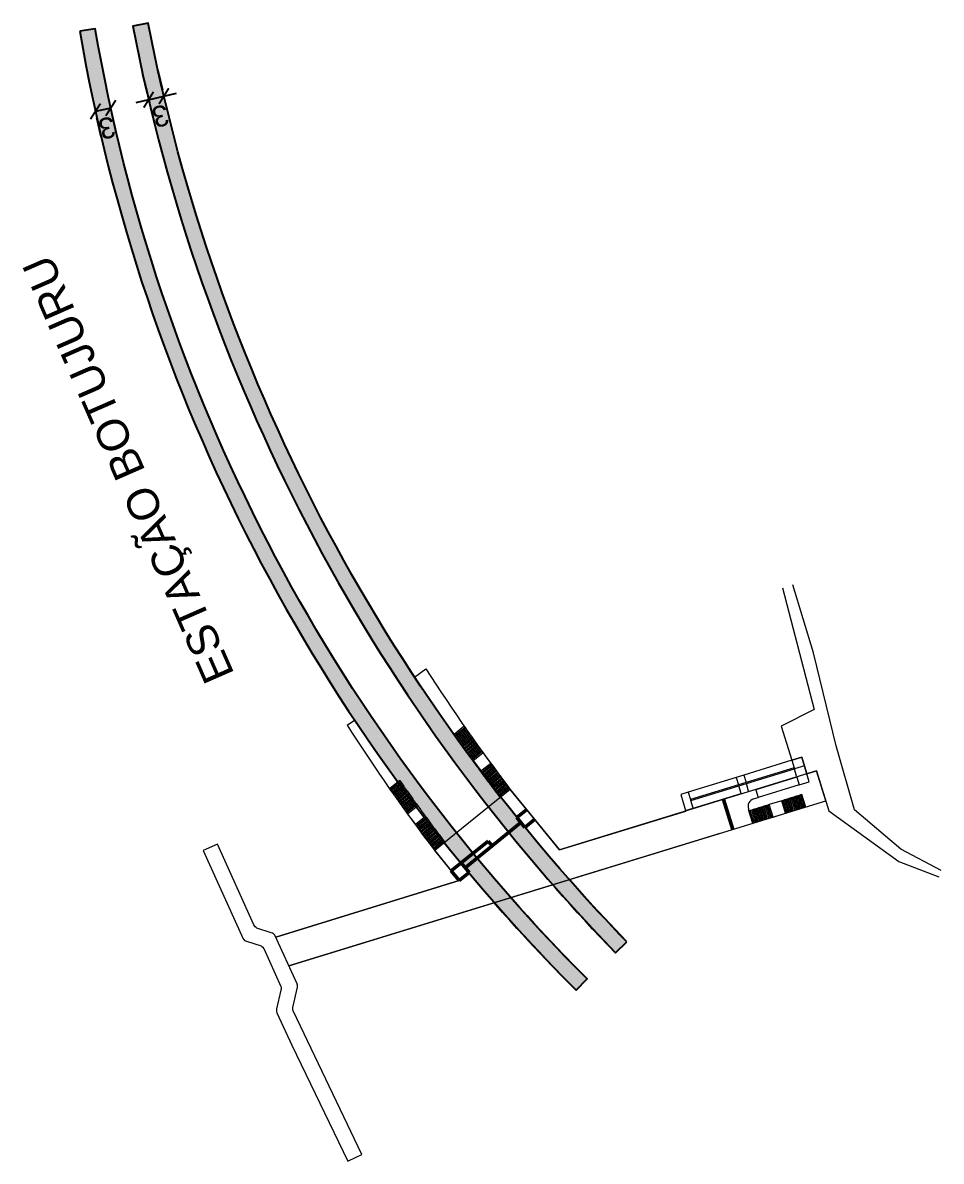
# Model space of a CAD drawing. Header units: metres. Extents: x 286532 to 329498, y 7396783 to 7466136.
# Drawn here: x 318922 to 319097.6, y 7428962.7 to 7429180.3 of the extents above; entities that cross this region are included whole.
import ezdxf

# ---------------------------------------------------------------- set-up
doc = ezdxf.new("R2010")
doc.units = ezdxf.units.M
doc.header["$LTSCALE"] = 10
doc.layers.get('0').update_dxf_attribs({"color": 255})
for name, color, linetype, lineweight in [('_  ARQ-AUX-001', 1, 'Continuous', 5), ('_AUX-PLATAFORMA COTAS', 1, 'Continuous', 25), ('_AUX-PLATAFORMA EXISTENTE', 252, 'Continuous', 25), ('ARQ-ESC-VIS', 1, 'Continuous', 13), ('ARQ-GEN', 1, 'Continuous', 5), ('ARQ-PIS-VIS', 1, 'Continuous', 5)]:
    doc.layers.add(name, color=color, linetype=linetype, lineweight=lineweight)
doc.layers.add('TEXTO', color=3, linetype='Continuous')
doc.styles.add('ARIAL', font='arial.ttf')
doc.styles.get("Standard").update_dxf_attribs({"font": 'arial.ttf'})
doc.dimstyles.new('ISO-25', dxfattribs={"dimtxt": 2.5, "dimasz": 2.5, "dimexe": 1.25, "dimexo": 0.625, "dimtad": 1, "dimtxsty": 'Standard', "dimcen": 2.5, "dimadec": 0, "dimazin": 0, "dimtfac": 1, "dimtmove": 0, "dimatfit": 3, "dimfxl": 1, "dimarcsym": 0})

# ---------------------------------------------------------------- blocks, each defined once
blk = doc.blocks.new('estação_botujuru')
at = {"layer": '_AUX-PLATAFORMA EXISTENTE', "true_color": 0xa1a1a1}
h = blk.add_hatch(color=253, dxfattribs=at)
h.dxf.hatch_style = 1
edge = h.paths.add_edge_path()
edge.add_arc((241.5022150942241, 241.2544658361003), 341.360567701016, 189.7796650180118, 224.9705959830645)
edge.add_line((0, 0), (2.12240871891845, 2.120231407694519))
edge.add_arc((241.5022150977165, 241.2544658342376), 338.3605677036255, 189.7887253693795, 224.9705959825712, ccw=False)
edge.add_line((-91.93228735408047, 183.7278950037435), (-94.8977847705246, 183.2710434449837))
h = blk.add_hatch(color=253, dxfattribs=at)
h.dxf.hatch_style = 1
edge = h.paths.add_edge_path()
edge.add_arc((259.0212029523682, 250.7920058844611), 347.147966073927, 190.9588194641455, 224.097101089422, ccw=False)
edge.add_line((-81.79619751957944, 184.7979918783531), (-84.74148973316187, 184.2276816321537))
edge.add_arc((259.0212029522518, 250.7920058825985), 350.1479660732653, 190.9588194638391, 224.0929533826317)
edge.add_line((7.540773844579235, 7.15048249065876), (9.712896511191502, 9.219907560385764))
at = {"layer": '_  ARQ-AUX-001'}
for p, q in [((39.51284413808025, 76.86101340036839), (45.54084785759915, 53.63036185596138)), ((45.40093678241828, 64.4435656471178), (41.46293658652576, 77.45981726050377)), ((49.77406452607829, 46.67135290335864), (45.40093678241828, 64.4435656471178)), ((-30.89180253387551, 59.8413326750091), (-28.70903845084831, 61.39895886741579)), ((45.54084785759915, 53.63036185596138), (39.25673418695806, 50.41878930386156)), ((-43.76210638112389, 50.65704998839647), (-42.33337048732852, 51.61165015668038)), ((39.25673418695806, 50.41878930386156), (41.24522435182007, 43.94297992903739)), ((53.25580138072837, 34.45389677584171), (49.77406452607829, 46.67135290335864)), ((46.00611512275646, 41.89498879760504), (-3.178284185414668, 26.7922134315595)), ((44.16107424959773, 41.3284425297752), (46.00611512275646, 41.89498879760504)), ((47.76733963645529, 36.1593032926321), (46.00611512275646, 41.89498879760504)), ((46.00611512275646, 41.89498879760504), (48.3544144743355, 34.24740812368691)), ((-12.57172014785465, 38.36326695140451), (-16.22470446384978, 35.39775701053441)), ((-9.420360231015366, 34.48134830035269), (-12.57172014785465, 38.36326695140451)), ((-12.57172014785465, 38.36326695140451), (-3.178284185414668, 26.7922134315595)), ((-54.91458407259779, 4.629345627501607), (47.76733963645529, 36.1593032926321)), ((-16.22470446384978, 35.39775701053441), (-23.22155538166407, 29.71768034994602)), ((-3.178284185414668, 26.7922134315595), (-9.420360231015366, 34.48134830035269)), ((-3.178284185414668, 26.7922134315595), (20.98801089747576, 34.21282100584358)), ((48.3544144743355, 34.24740812368691), (61.71500936703524, 24.56523356866091)), ((62.10941563517554, 26.9480847120285), (53.25580138072837, 34.45389677584171)), ((27.51755326421699, 29.94131590053439), (-54.91458407259779, 4.629345627501607)), ((-23.22155538166407, 29.71768034994602), (-26.99114894925151, 26.65750646684319)), ((-26.99114894925151, 26.65750646684319), (-23.83978903241223, 22.77558781579137)), ((-22.32940449519901, 20.91699423745246), (-26.99114894925151, 26.65750646684319)), ((69.8384861300583, 22.85054464545101), (62.10941563517554, 26.9480847120285)), ((61.71500936703524, 24.56523356866091), (69.37394595134538, 21.63595201913267)), ((-23.83978903241223, 22.77558781579137), (-22.32940449519901, 20.91699423745246)), ((-22.32940449519901, 20.91699423745246), (-57.42585575929843, 10.13471838831902)), ((-57.42585575929843, 10.13471838831902), (-22.32940449519901, 20.91699423745246))]:
    blk.add_line(p, q, dxfattribs=at)
blk.add_lwpolyline([(-40.94787841755897, -31.42687430791557), (-54.11332399921957, -3.978463223204017), (-54.15485485433601, -3.807579430751503), (-54.16285534616327, -3.760110942646861), (-54.1686220241827, -3.641652305610478), (-54.16256347805029, -3.536211440339684), (-54.12508620112203, -3.34487889893353), (-53.2288915233803, 0.585165779106319), (-53.22491360921413, 0.7537357425317168), (-53.24024390580598, 0.8857764014974236), (-53.2675830659573, 0.9969656337052584), (-53.29010360245593, 1.060084581375122), (-53.34702081704745, 1.192831731401384), (-57.58605635521235, 10.47296688798815), (-57.70897714787861, 10.63964683469385), (-57.86359616817208, 10.77743175532669), (-58.04328153951792, 10.88041181769222), (-58.30127083539264, 10.9695403482765), (-61.00340237433556, 11.84957517217845), (-61.18377762538148, 11.95316840615124), (-61.33881951641524, 12.0918363602832), (-61.46181988267926, 12.25957931671292), (-61.574778309674, 12.49644416105002), (-68.54126824432751, 27.91699224244803), (-71.27522211405449, 26.68188222963363), (-63.64899046660867, 9.81414723303169), (-63.52599010040285, 9.64640427660197), (-63.37094820931088, 9.50773632247001), (-63.19057295832317, 9.404143088497221), (-63.00016204931308, 9.336831509135664), (-60.22425487468718, 8.432974476367235), (-60.04456950334134, 8.329994414001703), (-59.88995048304787, 8.192209493368864), (-59.76702969038161, 8.025529546663165), (-59.71916504361434, 7.933552894741297), (-56.42401911003981, 0.695434751920402), (-56.3905374747701, 0.5583948604762554), (-56.3786734988098, 0.4827696355059743), (-56.37359497102443, 0.3739800686016679), (-56.39694567362312, 0.1694540614262223), (-56.43789381248644, -0.01172242965549231), (-57.25414383894531, -3.56706050503999), (-57.25415152555797, -3.567093985155225), (-57.2917973898584, -3.75778348557651), (-57.29851675522514, -3.867116251029074), (-57.28188065055292, -4.048167855478823), (-57.27617124514654, -4.084158346056938), (-57.23121625126805, -4.230530748143792), (-57.17496475036023, -4.361511211842299), (-54.3388240627246, -10.51839638501406), (-43.63143538223812, -32.71470602415502), (-42.05843138380442, -31.95982566755265)], close=True, dxfattribs=at)
for centre, radius, start, end in [((258.7053847234347, 245.5727173583582), 341.3605483432885, 212.651550312379, 217.3736579256816), ((246.2277458583121, 235.4433111259714), 343.8605483432889, 212.5059514752334, 217.3859935344036)]:
    blk.add_arc(centre, radius, start, end, dxfattribs=at)
at = {"layer": '_AUX-PLATAFORMA EXISTENTE'}
blk.add_line((-4.797650035470724e-06, 1.268461346626282e-06), (2.122403800545726, 2.120232556015253), dxfattribs=at)
at = {"layer": '_AUX-PLATAFORMA EXISTENTE', "color": 1}
for points in [[(-94.89778477064101, 183.271043445915, 0.1547676598910317), (0, 0), (2.12240871891845, 2.120231407694519, -0.1547271799549506), (-91.93228735408047, 183.7278950037435)], [(9.712896511191502, 9.219907560385764, -0.1456092054723866), (-81.79619751957944, 184.7979918783531), (-84.74148973316187, 184.2276816321537, 0.145590724027504), (7.540773844579235, 7.15048249065876)]]:
    blk.add_lwpolyline(points, format="xyb", close=True, dxfattribs=at)
at = {"layer": '_AUX-PLATAFORMA EXISTENTE', "flags": 128}
for points in [[(-4.418690492107999, 20.13420085608959), (-3.90420518029714, 19.54791355226189), (-2.506439043208957, 17.96826796513051), (-1.09918260993436, 16.39707106910646), (0.3175130531890318, 14.83437987975776), (1.743596537096892, 13.28025110345334), (3.179016092210077, 11.73474113736302), (4.623719630180858, 10.1979060638696), (6.07765472563915, 8.669801652431488), (7.540768618287984, 7.150483353063464)], [(9.712891161616426, 9.219908306375146), (8.337796909327153, 10.6471691550687), (6.970873430313077, 12.0822572838515), (5.612165277998429, 13.52512591611594), (4.261716738168616, 14.97572802379727), (2.919571827282198, 16.43401632551104), (1.585774291306734, 17.89994329120964), (0.2603676039725542, 19.37346113845706), (-1.056605034449603, 20.85452184081078), (-1.273633383738343, 21.10023208148777)], [(2.122403800545726, 2.120232556015253), (0.658547330647707, 3.594617949798703), (-0.7962282908847556, 5.07796414848417), (-2.241868212644476, 6.570215223357081), (-3.678317927871831, 8.071314910426736), (-5.105523276142776, 9.581206610426307), (-6.523430445638951, 11.09983339626342), (-7.931985975068528, 12.6271380065009), (-9.331136755878106, 14.16306285746396), (-10.72083003394073, 15.70755003672093), (-12.10101341182599, 17.26054131053388), (-12.45824478258146, 17.66564556304365)], [(-15.60195589298382, 16.70049835927784), (-15.38516295520822, 16.45252178795636), (-14.03176088724285, 14.91528196353465), (-12.6691599683254, 13.38619002047926), (-11.29740925016813, 11.86530100367963), (-9.91655811376404, 10.35266966279596), (-8.526656267698854, 8.848350450396538), (-7.127753746521194, 7.35239752009511), (-5.719900908647105, 5.864864722825587), (-4.303148434672039, 4.385805608704686), (-2.877547325682826, 2.915273422375321), (-1.443148901278619, 1.453321099281311), (-4.797650035470724e-06, 1.268461346626282e-06)]]:
    blk.add_lwpolyline(points, dxfattribs=at)
at = {"layer": 'ARQ-ESC-VIS'}
for p, q in [((-21.37743743390678, 50.43210860294266), (-23.32370166451489, 48.85236891087243)), ((-21.37743743390678, 50.43210860294266), (-23.32370166451489, 48.85236891087243)), ((-21.22260693596201, 50.21003398706659), (-23.1687591538855, 48.63038521321829)), ((-21.22260693596201, 50.21003398706659), (-23.1687591538855, 48.63038521321829)), ((-21.37743743390803, 50.43210860294437), (-21.22260693596331, 50.21003398706858)), ((-21.22260693596331, 50.21003398706858), (-21.06760931001151, 49.98809502530349)), ((-23.32370166451625, 48.85236891087442), (-23.27320116937943, 48.779976734402)), ((-23.1687591538867, 48.63038521321988), (-23.01365074939605, 48.40853616794979)), ((-21.06760931001025, 49.98809502530156), (-23.0136507493948, 48.40853616794791)), ((-21.06760931001025, 49.98809502530156), (-23.0136507493948, 48.40853616794791)), ((-23.01365074939605, 48.40853616794979), (-22.85837647916389, 48.1868217522381)), ((-20.91244458480088, 49.76629169431527), (-22.85837647916259, 48.18682175223631)), ((-20.91244458480088, 49.76629169431527), (-22.85837647916259, 48.18682175223631)), ((-22.85837647916389, 48.1868217522381), (-22.70293637099479, 47.96524194351733)), ((-20.75711278875764, 49.54462397103424), (-22.70293637099365, 47.96524194351557)), ((-20.75711278875764, 49.54462397103424), (-22.70293637099365, 47.96524194351557)), ((-22.70293637099479, 47.96524194351733), (-22.54733045237668, 47.74379671947582)), ((-20.60161394998232, 49.32309183264945), (-22.5473304523756, 47.74379671947429)), ((-20.60161394998232, 49.32309183264945), (-22.5473304523756, 47.74379671947429)), ((-20.44594809625397, 49.10169525661334), (-22.39155875048124, 47.52248605805707)), ((-20.44594809625397, 49.10169525661334), (-22.39155875048124, 47.52248605805707)), ((-20.29011525502887, 48.88043422064089), (-22.23562129216776, 47.30130993746457)), ((-20.29011525502887, 48.88043422064089), (-22.23562129216776, 47.30130993746457)), ((-20.13411545344059, 48.65930870270748), (-22.0795181039768, 47.08026833615318)), ((-20.13411545344059, 48.65930870270748), (-22.0795181039768, 47.08026833615318)), ((-19.97794871830138, 48.43831868105079), (-21.92324921213537, 46.85936123283548)), ((-19.97794871830138, 48.43831868105079), (-21.92324921213537, 46.85936123283548)), ((-19.82161507610095, 48.21746413416923), (-21.76681464255574, 46.63858860647861)), ((-19.82161507610095, 48.21746413416923), (-21.76681464255574, 46.63858860647861)), ((-19.66511455300787, 47.9967450408227), (-21.61021442083575, 46.41795043630577)), ((-19.66511455300787, 47.9967450408227), (-21.61021442083575, 46.41795043630577)), ((-21.06760931001151, 49.98809502530349), (-20.91244458480219, 49.76629169431715)), ((-20.91244458480219, 49.76629169431715), (-20.75711278875889, 49.54462397103603)), ((-20.75711278875889, 49.54462397103603), (-20.60161394998369, 49.3230918326513)), ((-20.60161394998369, 49.3230918326513), (-20.44594809625511, 49.10169525661507)), ((-20.44594809625511, 49.10169525661507), (-20.29011525502995, 48.88043422064257)), ((-20.29011525502995, 48.88043422064257), (-20.13411545344212, 48.6593087027095)), ((-20.13411545344212, 48.6593087027095), (-19.97794871830286, 48.43831868105281)), ((-19.97794871830286, 48.43831868105281), (-19.82161507610226, 48.21746413417119)), ((-19.82161507610226, 48.21746413417119), (-19.665114553009, 47.99674504082429)), ((-19.665114553009, 47.99674504082429), (-19.50844717487092, 47.77616138003356)), ((-22.54733045237668, 47.74379671947582), (-22.39155875048249, 47.52248605805869)), ((-22.39155875048249, 47.52248605805869), (-22.23562129216913, 47.3013099374665)), ((-22.23562129216913, 47.3013099374665), (-22.07951810397816, 47.08026833615523)), ((-22.07951810397816, 47.08026833615523), (-21.9232492121368, 46.8593612328375)), ((-21.9232492121368, 46.8593612328375), (-21.76681464255716, 46.63858860648071)), ((-21.76681464255716, 46.63858860648071), (-21.610214420837, 46.41795043630748)), ((-21.610214420837, 46.41795043630748), (-21.45344857226036, 46.19744670179634)), ((-19.50844717486945, 47.7761613800316), (-21.45344857225905, 46.19744670179455)), ((-19.50844717486945, 47.7761613800316), (-21.45344857225905, 46.19744670179455)), ((-21.45344857226036, 46.19744670179634), (-21.29651712179651, 45.97707738267934)), ((-19.35161296721168, 47.55571313107689), (-21.29651712179538, 45.97707738267761)), ((-19.35161296721168, 47.55571313107689), (-21.29651712179538, 45.97707738267761)), ((-21.29651712179651, 45.97707738267934), (-21.13942009410158, 45.75684245894411)), ((-19.19461195523979, 47.33540027349969), (-21.13942009410044, 45.75684245894257)), ((-19.19461195523979, 47.33540027349969), (-21.13942009410044, 45.75684245894257)), ((-21.13942009410158, 45.75684245894411), (-20.98215751351802, 45.5367419108326)), ((-19.03744416383853, 47.115222787102), (-20.98215751351671, 45.53674191083095)), ((-19.03744416383853, 47.115222787102), (-20.98215751351671, 45.53674191083095)), ((-18.88010961757237, 46.89518065194545), (-20.82472940407337, 45.31677571883881)), ((-18.88010961757237, 46.89518065194545), (-20.82472940407337, 45.31677571883881)), ((-18.72260834068572, 46.67527384835142), (-20.66713578948651, 45.09694386371663)), ((-18.72260834068572, 46.67527384835142), (-20.66713578948651, 45.09694386371663)), ((-18.56494035710256, 46.45550235690087), (-20.50937669315925, 44.87724632646814)), ((-18.56494035710256, 46.45550235690087), (-20.50937669315925, 44.87724632646814)), ((-18.40710569042778, 46.23586615843453), (-20.35145213818265, 44.65768308835129)), ((-18.40710569042778, 46.23586615843453), (-20.35145213818265, 44.65768308835129)), ((-18.24910436394703, 46.01636523405239), (-20.19336214733471, 44.43825413087774)), ((-18.24910436394703, 46.01636523405239), (-20.19336214733471, 44.43825413087774)), ((-18.09093640062582, 45.79699956511286), (-20.03510674308126, 44.21895943581174)), ((-18.09093640062582, 45.79699956511286), (-20.03510674308126, 44.21895943581174)), ((-19.50844717487092, 47.77616138003356), (-19.35161296721293, 47.55571313107856)), ((-19.35161296721293, 47.55571313107856), (-19.19461195524121, 47.3354002735017)), ((-19.19461195524121, 47.3354002735017), (-19.03744416383961, 47.11522278710365)), ((-19.03744416383961, 47.11522278710365), (-18.88010961757379, 46.8951806519473)), ((-18.88010961757379, 46.8951806519473), (-18.72260834068686, 46.67527384835316)), ((-18.72260834068686, 46.67527384835316), (-18.56494035710358, 46.4555023569026)), ((-18.56494035710358, 46.4555023569026), (-18.40710569042903, 46.23586615843627)), ((-18.40710569042903, 46.23586615843627), (-18.24910436394833, 46.01636523405432)), ((-18.24910436394833, 46.01636523405432), (-18.09093640062713, 45.79699956511462)), ((-18.09093640062713, 45.79699956511462), (-17.93260182311303, 45.57776913323579)), ((-20.98215751351802, 45.5367419108326), (-20.8247294040745, 45.31677571884057)), ((-20.8247294040745, 45.31677571884057), (-20.66713578948799, 45.09694386371859)), ((-20.66713578948799, 45.09694386371859), (-20.50937669316068, 44.8772463264699)), ((-20.50937669316068, 44.8772463264699), (-20.35145213818367, 44.65768308835285)), ((-20.35145213818367, 44.65768308835285), (-20.19336214733596, 44.43825413087961)), ((-20.19336214733596, 44.43825413087961), (-20.03510674308268, 44.2189594358137)), ((-20.03510674308268, 44.2189594358137), (-19.87668594757844, 43.99979898517364)), ((-17.93260182311184, 45.57776913323414), (-19.87668594757696, 43.99979898517174)), ((-17.93260182311184, 45.57776913323414), (-19.87668594757696, 43.99979898517174)), ((-19.87668594757844, 43.99979898517364), (-19.71809978266543, 43.78077276123071)), ((-17.77410065373323, 45.358673920293), (-19.7180997826639, 43.78077276122866)), ((-17.77410065373323, 45.358673920293), (-19.7180997826639, 43.78077276122866)), ((-17.93260182311303, 45.57776913323579), (-17.77410065373454, 45.35867392029485)), ((-16.29858849766151, 43.33643388746813), (-18.24185861055253, 41.75912445462188)), ((-16.29858849766151, 43.33643388746813), (-18.24185861055253, 41.75912445462188)), ((-18.24185861055372, 41.75912445462359), (-18.08157706610149, 41.54147433280923)), ((-16.13837943367184, 43.11872493486317), (-18.08157706610024, 41.54147433280752)), ((-16.13837943367184, 43.11872493486317), (-18.08157706610024, 41.54147433280752)), ((-18.08157706610149, 41.54147433280923), (-17.92113037671311, 41.32395825549258)), ((-15.97800400728005, 42.90115101494558), (-17.92113037671163, 41.32395825549068)), ((-15.97800400728005, 42.90115101494558), (-17.92113037671163, 41.32395825549068)), ((-15.81746223692318, 42.68371211275075), (-17.7605185604229, 41.10657620803178)), ((-15.81746223692318, 42.68371211275075), (-17.7605185604229, 41.10657620803178)), ((-15.65675414072189, 42.46640821357053), (-17.59974163496076, 40.88932817604245)), ((-15.65675414072189, 42.46640821357053), (-17.59974163496076, 40.88932817604245)), ((-15.49587973648016, 42.24923930295358), (-17.43879961774286, 40.67221414538503)), ((-15.49587973648016, 42.24923930295358), (-17.43879961774286, 40.67221414538503)), ((-15.33483904168708, 42.03220536670491), (-17.27769252587814, 40.45523410217297)), ((-15.33483904168708, 42.03220536670491), (-17.27769252587814, 40.45523410217297)), ((-15.17363207351508, 41.81530639088533), (-17.11642037616622, 40.23838803277005)), ((-15.17363207351508, 41.81530639088533), (-17.11642037616622, 40.23838803277005)), ((-15.012258848822, 41.59854236181235), (-16.9549831850984, 40.02167592379072)), ((-15.012258848822, 41.59854236181235), (-16.9549831850984, 40.02167592379072)), ((-14.85071938414933, 41.38191326605931), (-16.79338096885726, 39.80509776209976)), ((-14.85071938414933, 41.38191326605931), (-16.79338096885726, 39.80509776209976)), ((-16.29858849766305, 43.33643388747015), (-16.13837943367304, 43.11872493486482)), ((-16.13837943367304, 43.11872493486482), (-15.97800400728153, 42.90115101494749)), ((-15.97800400728153, 42.90115101494749), (-15.81746223692443, 42.68371211275235)), ((-15.81746223692443, 42.68371211275235), (-15.65675414072319, 42.46640821357241)), ((-15.65675414072319, 42.46640821357241), (-15.49587973648164, 42.24923930295563)), ((-15.49587973648164, 42.24923930295563), (-15.33483904168821, 42.03220536670645)), ((-15.33483904168821, 42.03220536670645), (-15.17363207351627, 41.8153063908868)), ((-15.17363207351627, 41.8153063908868), (-15.01225884882348, 41.59854236181434)), ((-15.01225884882348, 41.59854236181434), (-14.85071938415064, 41.38191326606099)), ((-14.85071938415064, 41.38191326606099), (-14.68901369572541, 41.16541909045696)), ((-33.70012525748507, 40.08047925101127), (-35.64627747540868, 38.50083047716313)), ((-33.70012525748507, 40.08047925101127), (-35.64627747540868, 38.50083047716313)), ((-33.54512763153332, 39.85854028924635), (-35.49116907091792, 38.2789814318927)), ((-33.54512763153332, 39.85854028924635), (-35.49116907091792, 38.2789814318927)), ((-33.38996290632394, 39.63673695826006), (-35.33589480068571, 38.05726701618107)), ((-33.38996290632394, 39.63673695826006), (-35.33589480068571, 38.05726701618107)), ((-33.2346311102807, 39.41506923497889), (-35.18045469251661, 37.83568720746047)), ((-33.2346311102807, 39.41506923497889), (-35.18045469251661, 37.83568720746047)), ((-33.07913227150544, 39.19353709659421), (-35.02484877389873, 37.61424198341916)), ((-33.07913227150544, 39.19353709659421), (-35.02484877389873, 37.61424198341916)), ((-33.70012525748643, 40.0804792510132), (-33.54512763153463, 39.85854028924823)), ((-33.54512763153463, 39.85854028924823), (-33.3899629063252, 39.63673695826182)), ((-33.3899629063252, 39.63673695826182), (-33.23463111028201, 39.41506923498073)), ((-33.23463111028201, 39.41506923498073), (-33.07913227150669, 39.193537096596)), ((-33.07913227150669, 39.193537096596), (-32.92346641777846, 38.97214052056023)), ((-17.92113037671311, 41.32395825549258), (-17.76051856042437, 41.10657620803369)), ((-17.76051856042437, 41.10657620803369), (-17.59974163496196, 40.88932817604399)), ((-17.59974163496196, 40.88932817604399), (-17.43879961774434, 40.67221414538702)), ((-17.43879961774434, 40.67221414538702), (-17.27769252587939, 40.4552341021747)), ((-17.27769252587939, 40.4552341021747), (-17.11642037616741, 40.2383880327717)), ((-17.11642037616741, 40.2383880327717), (-16.95498318509965, 40.02167592379254)), ((-16.95498318509965, 40.02167592379254), (-16.79338096885868, 39.80509776210164)), ((-16.79338096885868, 39.80509776210164), (-16.6316137433185, 39.588653534814)), ((-14.68901369572399, 41.16541909045509), (-16.63161374331736, 39.58865353481235)), ((-14.68901369572399, 41.16541909045509), (-16.63161374331736, 39.58865353481235)), ((-16.6316137433185, 39.588653534814), (-16.46968152404617, 39.37234322929538)), ((-14.5271417994577, 40.94905982208479), (-16.46968152404492, 39.37234322929379)), ((-14.5271417994577, 40.94905982208479), (-16.46968152404492, 39.37234322929379)), ((-16.46968152404617, 39.37234322929538), (-16.30758432629926, 39.15616683316102)), ((-14.36510371094687, 40.73283544828888), (-16.3075843262979, 39.15616683315943)), ((-14.36510371094687, 40.73283544828888), (-16.3075843262979, 39.15616683315943)), ((-14.20289944547369, 40.51674595666327), (-16.14532216502687, 38.9401243342744)), ((-14.20289944547369, 40.51674595666327), (-16.14532216502687, 38.9401243342744)), ((-14.04052901800543, 40.30079133505933), (-15.98289505487384, 38.72421572075365)), ((-14.04052901800543, 40.30079133505933), (-15.98289505487384, 38.72421572075365)), ((-13.87799244319461, 40.08497157158382), (-15.82030301017375, 38.50844098096223)), ((-13.87799244319461, 40.08497157158382), (-15.82030301017375, 38.50844098096223)), ((-13.71528973538, 39.86928665459837), (-15.65754604495407, 38.29280010351431)), ((-13.71528973538, 39.86928665459837), (-15.65754604495407, 38.29280010351431)), ((-13.55242090858559, 39.65373657272005), (-15.49462417293449, 38.07729307727374)), ((-13.55242090858559, 39.65373657272005), (-15.49462417293449, 38.07729307727374)), ((-13.38938597652174, 39.43832131482051), (-15.33153740752772, 37.86191989135386)), ((-13.38938597652174, 39.43832131482051), (-15.33153740752772, 37.86191989135386)), ((-13.22618495258439, 39.22304087002641), (-15.16828576183957, 37.64668053511701)), ((-13.22618495258439, 39.22304087002641), (-15.16828576183957, 37.64668053511701)), ((-14.68901369572541, 41.16541909045696), (-14.52714179945889, 40.94905982208638)), ((-14.52714179945889, 40.94905982208638), (-14.36510371094806, 40.73283544829047)), ((-14.36510371094806, 40.73283544829047), (-14.202899445475, 40.51674595666492)), ((-14.202899445475, 40.51674595666492), (-14.04052901800685, 40.30079133506132)), ((-14.04052901800685, 40.30079133506132), (-13.87799244319586, 40.08497157158541)), ((-13.87799244319586, 40.08497157158541), (-13.71528973538119, 39.86928665460005)), ((-13.71528973538119, 39.86928665460005), (-13.55242090858707, 39.65373657272193)), ((-13.55242090858707, 39.65373657272193), (-13.38938597652316, 39.43832131482242)), ((-13.38938597652316, 39.43832131482242), (-13.22618495258581, 39.22304087002826)), ((-13.22618495258581, 39.22304087002826), (-13.06281784985725, 39.00789522772089)), ((-35.6462774754097, 38.5008304771647), (-35.49116907091917, 38.27898143189458)), ((-35.49116907091917, 38.27898143189458), (-35.33589480068702, 38.05726701618289)), ((-35.33589480068702, 38.05726701618289), (-35.18045469251791, 37.83568720746212)), ((-35.18045469251791, 37.83568720746212), (-35.02484877390015, 37.6142419834211)), ((-35.02484877390015, 37.6142419834211), (-34.86907707200561, 37.39293132200345)), ((-32.92346641777709, 38.97214052055821), (-34.86907707200447, 37.39293132200186)), ((-32.92346641777709, 38.97214052055821), (-34.86907707200447, 37.39293132200186)), ((-34.86907707200561, 37.39293132200345), (-34.71313961369225, 37.17175520141126)), ((-32.76763357655199, 38.75087948458568), (-34.71313961369094, 37.17175520140933)), ((-32.76763357655199, 38.75087948458568), (-34.71313961369094, 37.17175520140933)), ((-34.71313961369225, 37.17175520141126), (-34.55703642550128, 36.95071360009993)), ((-32.61163377496376, 38.52975396665221), (-34.55703642550003, 36.95071360009808)), ((-32.61163377496376, 38.52975396665221), (-34.55703642550003, 36.95071360009808)), ((-32.4554670398245, 38.30876394499541), (-34.4007675336585, 36.72980649678021)), ((-32.4554670398245, 38.30876394499541), (-34.4007675336585, 36.72980649678021)), ((-32.29913339762408, 38.08790939811399), (-34.24433296407898, 36.50903387042348)), ((-32.29913339762408, 38.08790939811399), (-34.24433296407898, 36.50903387042348)), ((-32.14263287453105, 37.86719030476743), (-34.08773274235904, 36.28839570025065)), ((-32.14263287453105, 37.86719030476743), (-34.08773274235904, 36.28839570025065)), ((-31.98596549639262, 37.64660664397633), (-33.93096689378234, 36.06789196573922)), ((-31.98596549639262, 37.64660664397633), (-33.93096689378234, 36.06789196573922)), ((-31.82913128873491, 37.42615839502156), (-33.77403544331861, 35.84752264662251)), ((-31.82913128873491, 37.42615839502156), (-33.77403544331861, 35.84752264662251)), ((-31.67213027676291, 37.20584553744453), (-33.61693841562362, 35.62728772288727)), ((-31.67213027676291, 37.20584553744453), (-33.61693841562362, 35.62728772288727)), ((-32.92346641777846, 38.97214052056023), (-32.76763357655341, 38.75087948458773)), ((-32.76763357655341, 38.75087948458773), (-32.61163377496513, 38.52975396665417)), ((-32.61163377496513, 38.52975396665417), (-32.45546703982563, 38.308763944997)), ((-32.45546703982563, 38.308763944997), (-32.29913339762544, 38.08790939811587)), ((-32.29913339762544, 38.08790939811587), (-32.14263287453247, 37.86719030476945)), ((-32.14263287453247, 37.86719030476945), (-31.98596549639399, 37.64660664397823)), ((-31.98596549639399, 37.64660664397823), (-31.82913128873605, 37.42615839502321)), ((-31.82913128873605, 37.42615839502321), (-31.67213027676428, 37.20584553744635)), ((-31.67213027676428, 37.20584553744635), (-31.51496248536284, 36.98566805104826)), ((-16.30758432629926, 39.15616683316102), (-16.14532216502818, 38.94012433427631)), ((-16.14532216502818, 38.94012433427631), (-15.98289505487509, 38.72421572075552)), ((-15.98289505487509, 38.72421572075552), (-15.82030301017488, 38.50844098096377)), ((-15.82030301017488, 38.50844098096377), (-15.65754604495561, 38.29280010351636)), ((-15.65754604495561, 38.29280010351636), (-15.49462417293591, 38.07729307727561)), ((-15.49462417293591, 38.07729307727561), (-15.33153740752891, 37.8619198913554)), ((-15.33153740752891, 37.8619198913554), (-15.16828576184099, 37.64668053511889)), ((-15.16828576184099, 37.64668053511889), (-15.00486924866965, 37.43157499817687)), ((-13.062817849856, 39.00789522771913), (-15.00486924866823, 37.43157499817505)), ((-13.062817849856, 39.00789522771913), (-15.00486924866823, 37.43157499817505)), ((-15.00486924866965, 37.43157499817687), (-14.84128788050697, 37.21660327039052)), ((-12.89928468110509, 38.79288437753473), (-14.84128788050555, 37.21660327038859)), ((-12.89928468110509, 38.79288437753473), (-14.84128788050555, 37.21660327038859)), ((-14.84128788050697, 37.21660327039052), (-14.67754166953773, 37.00176534186949)), ((-12.73558545878666, 38.57800830936361), (-14.67754166953642, 37.00176534186755)), ((-12.73558545878666, 38.57800830936361), (-14.67754166953642, 37.00176534186755)), ((-14.67754166953773, 37.00176534186949), (-14.51363062764051, 36.78706120297286)), ((-13.06281784985725, 39.00789522772089), (-12.89928468110656, 38.79288437753669)), ((-12.89928468110656, 38.79288437753669), (-12.73558545878808, 38.57800830936537)), ((-12.73558545878808, 38.57800830936537), (-12.57172019504378, 38.36326701335247)), ((42.17625912902605, 37.05778506727151), (41.91814722351842, 36.97854969489771)), ((42.43437103453374, 37.13702043964534), (42.17625912902605, 37.05778506727151)), ((42.90991998433907, 34.66786001627486), (42.17625912902605, 37.05778506727151)), ((42.90991998433907, 34.66786001627486), (42.17625912902605, 37.05778506727151)), ((42.69248294004132, 37.21625581201911), (42.43437103453374, 37.13702043964534)), ((43.16803188984665, 34.74709538864866), (42.43437103453374, 37.13702043964534)), ((43.16803188984665, 34.74709538864866), (42.43437103453374, 37.13702043964534)), ((42.95059484554901, 37.29549118439292), (42.69248294004132, 37.21625581201911)), ((43.42614379535433, 34.82633076102249), (42.69248294004132, 37.21625581201911)), ((43.42614379535433, 34.82633076102249), (42.69248294004132, 37.21625581201911)), ((43.20870675105664, 37.37472655676672), (42.95059484554901, 37.29549118439292)), ((43.68425570086202, 34.90556613339629), (42.95059484554901, 37.29549118439292)), ((43.68425570086202, 34.90556613339629), (42.95059484554901, 37.29549118439292)), ((43.94236760636966, 34.98480150577009), (43.20870675105664, 37.37472655676672)), ((43.94236760636966, 34.98480150577009), (43.20870675105664, 37.37472655676672)), ((-34.55703642550128, 36.95071360009993), (-34.40076753365952, 36.7298064967818)), ((-34.40076753365952, 36.7298064967818), (-34.24433296408034, 36.50903387042544)), ((-34.24433296408034, 36.50903387042544), (-34.08773274236057, 36.28839570025269)), ((-34.08773274236057, 36.28839570025269), (-33.93096689378359, 36.06789196574101)), ((-33.93096689378359, 36.06789196574101), (-33.77403544331969, 35.84752264662404)), ((-33.77403544331969, 35.84752264662404), (-33.61693841562504, 35.62728772288932)), ((-33.61693841562504, 35.62728772288932), (-33.45967583504108, 35.40718717477739)), ((-31.51496248536171, 36.98566805104673), (-33.45967583503995, 35.40718717477577)), ((-31.51496248536171, 36.98566805104673), (-33.45967583503995, 35.40718717477577)), ((-33.45967583504108, 35.40718717477739), (-33.30224772559779, 35.18722098278528)), ((-31.35762793909572, 36.76562591589027), (-33.3022477255966, 35.18722098278366)), ((-31.35762793909572, 36.76562591589027), (-33.3022477255966, 35.18722098278366)), ((-33.30224772559779, 35.18722098278528), (-33.14465411101111, 34.96738912766335)), ((-31.20012666220879, 36.5457191122961), (-33.14465411100974, 34.96738912766133)), ((-31.20012666220879, 36.5457191122961), (-33.14465411100974, 34.96738912766133)), ((-33.14465411101111, 34.96738912766335), (-32.98689501468385, 34.7476915904146)), ((-31.04245867862574, 36.32594762084571), (-32.98689501468266, 34.7476915904129)), ((-31.04245867862574, 36.32594762084571), (-32.98689501468266, 34.7476915904129)), ((-30.88462401195096, 36.10631142237929), (-32.828970459706, 34.52812835229616)), ((-30.88462401195096, 36.10631142237929), (-32.828970459706, 34.52812835229616)), ((-30.72662268547015, 35.886810497997), (-32.67088046885783, 34.3086993948225)), ((-30.72662268547015, 35.886810497997), (-32.67088046885783, 34.3086993948225)), ((-30.56845472214906, 35.66744482905756), (-32.51262506460449, 34.0894046997565)), ((-30.56845472214906, 35.66744482905756), (-32.51262506460449, 34.0894046997565)), ((-30.41012014463507, 35.4482143971789), (-32.35420426910025, 33.87024424911647)), ((-30.41012014463507, 35.4482143971789), (-32.35420426910025, 33.87024424911647)), ((-30.25161897525646, 35.22911918423762), (-32.1956181041873, 33.65121802517342)), ((-30.25161897525646, 35.22911918423762), (-32.1956181041873, 33.65121802517342)), ((-31.51496248536284, 36.98566805104826), (-31.35762793909686, 36.76562591589195)), ((-31.35762793909686, 36.76562591589195), (-31.20012666220998, 36.5457191122978)), ((-31.20012666220998, 36.5457191122978), (-31.04245867862716, 36.3259476208477)), ((-31.04245867862716, 36.3259476208477), (-30.88462401195216, 36.10631142238091)), ((-30.88462401195216, 36.10631142238091), (-30.72662268547151, 35.88681049799891)), ((-30.72662268547151, 35.88681049799891), (-30.56845472215031, 35.66744482905921)), ((-30.56845472215031, 35.66744482905921), (-30.4101201446361, 35.44821439718041)), ((-30.4101201446361, 35.44821439718041), (-30.25161897525777, 35.22911918423944)), ((35.14031977889175, 34.89788750923), (34.88220787338417, 34.8186521368562)), ((35.39843168439955, 34.97712288160383), (35.14031977889175, 34.89788750923)), ((35.87398063420483, 32.50796245823338), (35.14031977889175, 34.89788750923)), ((35.87398063420483, 32.50796245823338), (35.14031977889175, 34.89788750923)), ((35.65654358990707, 35.05635825397761), (35.39843168439955, 34.97712288160383)), ((36.13209253971246, 32.58719783060718), (35.39843168439955, 34.97712288160383)), ((36.13209253971246, 32.58719783060718), (35.39843168439955, 34.97712288160383)), ((35.91465549541471, 35.13559362635144), (35.65654358990707, 35.05635825397761)), ((36.39020444522009, 32.66643320298098), (35.65654358990707, 35.05635825397761)), ((36.39020444522009, 32.66643320298098), (35.65654358990707, 35.05635825397761)), ((36.1727674009224, 35.21482899872524), (35.91465549541471, 35.13559362635144)), ((36.64831635072773, 32.74566857535476), (35.91465549541471, 35.13559362635144)), ((36.64831635072773, 32.74566857535476), (35.91465549541471, 35.13559362635144)), ((36.43087930643003, 35.29406437109907), (36.1727674009224, 35.21482899872524)), ((36.90642825623542, 32.82490394772859), (36.1727674009224, 35.21482899872524)), ((36.90642825623542, 32.82490394772859), (36.1727674009224, 35.21482899872524)), ((36.68899121193766, 35.37329974347284), (36.43087930643003, 35.29406437109907)), ((37.16454016174299, 32.90413932010236), (36.43087930643003, 35.29406437109907)), ((37.16454016174299, 32.90413932010236), (36.43087930643003, 35.29406437109907)), ((36.94710311744529, 35.45253511584664), (36.68899121193766, 35.37329974347284)), ((37.42265206725074, 32.98337469247619), (36.68899121193766, 35.37329974347284)), ((37.42265206725074, 32.98337469247619), (36.68899121193766, 35.37329974347284)), ((39.33702816844203, 36.18619597115963), (36.94710311744529, 35.45253511584664)), ((37.68076397275831, 33.06261006484999), (36.94710311744529, 35.45253511584664)), ((37.68076397275831, 33.06261006484999), (36.94710311744529, 35.45253511584664)), ((39.59514007394972, 36.26543134353346), (39.33702816844203, 36.18619597115963)), ((40.07068902375505, 33.79627092016304), (39.33702816844203, 36.18619597115963)), ((40.07068902375505, 33.79627092016304), (39.33702816844203, 36.18619597115963)), ((39.85325197945735, 36.34466671590727), (39.59514007394972, 36.26543134353346)), ((40.32880092926274, 33.87550629253687), (39.59514007394972, 36.26543134353346)), ((40.32880092926274, 33.87550629253687), (39.59514007394972, 36.26543134353346)), ((40.11136388496493, 36.42390208828104), (39.85325197945735, 36.34466671590727)), ((40.58691283477032, 33.95474166491064), (39.85325197945735, 36.34466671590727)), ((40.58691283477032, 33.95474166491064), (39.85325197945735, 36.34466671590727)), ((40.36947579047262, 36.50313746065487), (40.11136388496493, 36.42390208828104)), ((40.84502474027801, 34.03397703728442), (40.11136388496493, 36.42390208828104)), ((40.84502474027801, 34.03397703728442), (40.11136388496493, 36.42390208828104)), ((40.62758769598025, 36.58237283302867), (40.36947579047262, 36.50313746065487)), ((41.10313664578564, 34.11321240965825), (40.36947579047262, 36.50313746065487)), ((41.10313664578564, 34.11321240965825), (40.36947579047262, 36.50313746065487)), ((40.88569960148794, 36.66160820540247), (40.62758769598025, 36.58237283302867)), ((41.36124855129327, 34.19244778203205), (40.62758769598025, 36.58237283302867)), ((41.36124855129327, 34.19244778203205), (40.62758769598025, 36.58237283302867)), ((41.14381150699558, 36.7408435777763), (40.88569960148794, 36.66160820540247)), ((41.61936045680096, 34.27168315440585), (40.88569960148794, 36.66160820540247)), ((41.61936045680096, 34.27168315440585), (40.88569960148794, 36.66160820540247)), ((41.40192341250309, 36.82007895015008), (41.14381150699558, 36.7408435777763)), ((41.87747236230848, 34.35091852677962), (41.14381150699558, 36.7408435777763)), ((41.87747236230848, 34.35091852677962), (41.14381150699558, 36.7408435777763)), ((41.66003531801078, 36.89931432252391), (41.40192341250309, 36.82007895015008)), ((42.13558426781611, 34.43015389915342), (41.40192341250309, 36.82007895015008)), ((42.13558426781611, 34.43015389915342), (41.40192341250309, 36.82007895015008)), ((41.91814722351842, 36.97854969489771), (41.66003531801078, 36.89931432252391)), ((42.3936961733238, 34.50938927152725), (41.66003531801078, 36.89931432252391)), ((42.3936961733238, 34.50938927152725), (41.66003531801078, 36.89931432252391)), ((42.65180807883144, 34.58862464390106), (41.91814722351842, 36.97854969489771)), ((42.65180807883144, 34.58862464390106), (41.91814722351842, 36.97854969489771)), ((43.42614379535433, 34.82633076102249), (43.16803188984665, 34.74709538864866)), ((43.68425570086202, 34.90556613339629), (43.42614379535433, 34.82633076102249)), ((43.94236760636966, 34.98480150577009), (43.68425570086202, 34.90556613339629)), ((-32.98689501468385, 34.7476915904146), (-32.82897045970736, 34.52812835229804)), ((-32.82897045970736, 34.52812835229804), (-32.67088046885925, 34.30869939482432)), ((-32.67088046885925, 34.30869939482432), (-32.51262506460597, 34.0894046997584)), ((-32.51262506460597, 34.0894046997584), (-32.35420426910167, 33.87024424911831)), ((-32.35420426910167, 33.87024424911831), (-32.19561810418867, 33.65121802517533)), ((-28.77610681918492, 33.20687915141292), (-30.71937693207587, 31.62956971856687)), ((-28.77610681918492, 33.20687915141292), (-30.71937693207587, 31.62956971856687)), ((-28.61589775519508, 32.98917019880798), (-30.55909538762364, 31.41191959675248)), ((-28.61589775519508, 32.98917019880798), (-30.55909538762364, 31.41191959675248)), ((-28.4555223288034, 32.7715962788904), (-30.39864869823504, 31.19440351943558)), ((-28.4555223288034, 32.7715962788904), (-30.39864869823504, 31.19440351943558)), ((-28.77610681918628, 33.2068791514148), (-28.61589775519622, 32.98917019880957)), ((-28.61589775519622, 32.98917019880957), (-28.45552232880476, 32.77159627889222)), ((-28.45552232880476, 32.77159627889222), (-28.29498055844806, 32.5541573766975)), ((33.33353644033838, 34.34323990261339), (33.07542453483069, 34.26400453023956)), ((33.80908539014371, 31.87407947924294), (33.07542453483069, 34.26400453023956)), ((33.59164834584607, 34.42247527498719), (33.33353644033838, 34.34323990261339)), ((34.0671972956514, 31.95331485161677), (33.33353644033838, 34.34323990261339)), ((34.0671972956514, 31.95331485161677), (33.33353644033838, 34.34323990261339)), ((33.84976025135364, 34.50171064736099), (33.59164834584607, 34.42247527498719)), ((34.32530920115897, 32.03255022399051), (33.59164834584607, 34.42247527498719)), ((34.32530920115897, 32.03255022399051), (33.59164834584607, 34.42247527498719)), ((34.10787215686128, 34.5809460197348), (33.84976025135364, 34.50171064736099)), ((34.58342110666666, 32.11178559636434), (33.84976025135364, 34.50171064736099)), ((34.58342110666666, 32.11178559636434), (33.84976025135364, 34.50171064736099)), ((34.36598406236891, 34.66018139210863), (34.10787215686128, 34.5809460197348)), ((34.84153301217435, 32.19102096873817), (34.10787215686128, 34.5809460197348)), ((34.84153301217435, 32.19102096873817), (34.10787215686128, 34.5809460197348)), ((34.62409596787666, 34.73941676448243), (34.36598406236891, 34.66018139210863)), ((35.09964491768193, 32.27025634111195), (34.36598406236891, 34.66018139210863)), ((35.09964491768193, 32.27025634111195), (34.36598406236891, 34.66018139210863)), ((34.88220787338417, 34.8186521368562), (34.62409596787666, 34.73941676448243)), ((35.3577568231895, 32.34949171348575), (34.62409596787666, 34.73941676448243)), ((35.3577568231895, 32.34949171348575), (34.62409596787666, 34.73941676448243)), ((35.61586872869719, 32.42872708585958), (34.88220787338417, 34.8186521368562)), ((35.61586872869719, 32.42872708585958), (34.88220787338417, 34.8186521368562)), ((36.39020444522009, 32.66643320298098), (36.13209253971246, 32.58719783060718)), ((36.64831635072773, 32.74566857535476), (36.39020444522009, 32.66643320298098)), ((36.90642825623542, 32.82490394772859), (36.64831635072773, 32.74566857535476)), ((37.16454016174299, 32.90413932010236), (36.90642825623542, 32.82490394772859)), ((37.42265206725074, 32.98337469247619), (37.16454016174299, 32.90413932010236)), ((37.68076397275831, 33.06261006484999), (37.42265206725074, 32.98337469247619)), ((37.68076397275831, 33.06261006484999), (40.07068902375505, 33.79627092016304)), ((40.32880092926274, 33.87550629253687), (40.07068902375505, 33.79627092016304)), ((40.58691283477032, 33.95474166491064), (40.32880092926274, 33.87550629253687)), ((40.84502474027801, 34.03397703728442), (40.58691283477032, 33.95474166491064)), ((41.10313664578564, 34.11321240965825), (40.84502474027801, 34.03397703728442)), ((41.36124855129327, 34.19244778203205), (41.10313664578564, 34.11321240965825)), ((41.61936045680096, 34.27168315440585), (41.36124855129327, 34.19244778203205)), ((41.87747236230848, 34.35091852677962), (41.61936045680096, 34.27168315440585)), ((42.13558426781611, 34.43015389915342), (41.87747236230848, 34.35091852677962)), ((42.3936961733238, 34.50938927152725), (42.13558426781611, 34.43015389915342)), ((42.65180807883144, 34.58862464390106), (42.3936961733238, 34.50938927152725)), ((42.90991998433907, 34.66786001627486), (42.65180807883144, 34.58862464390106)), ((43.16803188984665, 34.74709538864866), (42.90991998433907, 34.66786001627486)), ((-30.71937693207741, 31.62956971856889), (-30.55909538762472, 31.41191959675399)), ((-30.55909538762472, 31.41191959675399), (-30.39864869823634, 31.19440351943737)), ((-30.39864869823634, 31.19440351943737), (-30.23803688194766, 30.97702147197845)), ((-28.29498055844658, 32.5541573766956), (-30.23803688194636, 30.97702147197674)), ((-28.29498055844658, 32.5541573766956), (-30.23803688194636, 30.97702147197674)), ((-30.23803688194766, 30.97702147197845), (-30.07725995648565, 30.7597734399892)), ((-28.13427246224518, 32.33685347751532), (-30.07725995648428, 30.75977343998738)), ((-28.13427246224518, 32.33685347751532), (-30.07725995648428, 30.75977343998738)), ((-30.07725995648565, 30.7597734399892), (-29.91631793926769, 30.54265940933175)), ((-27.97339805800362, 32.1196845668984), (-29.91631793926638, 30.54265940932996)), ((-27.97339805800362, 32.1196845668984), (-29.91631793926638, 30.54265940932996)), ((-29.91631793926769, 30.54265940933175), (-29.75521084740274, 30.3256793661194)), ((-27.81235736321048, 31.90265063064962), (-29.75521084740154, 30.32567936611784)), ((-27.81235736321048, 31.90265063064962), (-29.75521084740154, 30.32567936611784)), ((-27.65115039503866, 31.68575165483017), (-29.59393869768962, 30.10883329671489)), ((-27.65115039503866, 31.68575165483017), (-29.59393869768962, 30.10883329671489)), ((-27.48977717034535, 31.46898762575717), (-29.43250150662175, 29.89212118773563)), ((-27.48977717034535, 31.46898762575717), (-29.43250150662175, 29.89212118773563)), ((-27.32823770567279, 31.25235853000419), (-29.27089929038067, 29.67554302604469)), ((-27.32823770567279, 31.25235853000419), (-29.27089929038067, 29.67554302604469)), ((-27.16653201724756, 31.03586435439991), (-29.10913206484082, 29.45909879875728)), ((-27.16653201724756, 31.03586435439991), (-29.10913206484082, 29.45909879875728)), ((-27.0046601209811, 30.81950508602972), (-28.94719984556849, 29.24278849323872)), ((-27.0046601209811, 30.81950508602972), (-28.94719984556849, 29.24278849323872)), ((-26.84262203247033, 30.6032807122337), (-28.78510264782153, 29.02661209710431)), ((-26.84262203247033, 30.6032807122337), (-28.78510264782153, 29.02661209710431)), ((-28.29498055844806, 32.5541573766975), (-28.13427246224643, 32.33685347751711)), ((-28.13427246224643, 32.33685347751711), (-27.97339805800499, 32.11968456690028)), ((-27.97339805800499, 32.11968456690028), (-27.8123573632119, 31.90265063065155)), ((-27.8123573632119, 31.90265063065155), (-27.65115039503996, 31.68575165483196)), ((-27.65115039503996, 31.68575165483196), (-27.48977717034671, 31.46898762575904)), ((-27.48977717034671, 31.46898762575904), (-27.32823770567393, 31.25235853000564)), ((-27.32823770567393, 31.25235853000564), (-27.16653201724881, 31.03586435440167)), ((-27.16653201724881, 31.03586435440167), (-27.00466012098252, 30.81950508603154)), ((-27.00466012098252, 30.81950508603154), (-26.84262203247175, 30.6032807122356)), ((-26.84262203247175, 30.6032807122356), (-26.68041776699835, 30.38719122060957)), ((34.0671972956514, 31.95331485161677), (33.80908539014371, 31.87407947924294)), ((34.32530920115897, 32.03255022399051), (34.0671972956514, 31.95331485161677)), ((34.58342110666666, 32.11178559636434), (34.32530920115897, 32.03255022399051)), ((34.84153301217435, 32.19102096873817), (34.58342110666666, 32.11178559636434)), ((35.09964491768193, 32.27025634111195), (34.84153301217435, 32.19102096873817)), ((35.3577568231895, 32.34949171348575), (35.09964491768193, 32.27025634111195)), ((35.61586872869719, 32.42872708585958), (35.3577568231895, 32.34949171348575)), ((35.87398063420483, 32.50796245823338), (35.61586872869719, 32.42872708585958)), ((36.13209253971246, 32.58719783060718), (35.87398063420483, 32.50796245823338)), ((-29.75521084740274, 30.3256793661194), (-29.59393869769082, 30.10883329671645)), ((-29.59393869769082, 30.10883329671645), (-29.43250150662305, 29.8921211877373)), ((-29.43250150662305, 29.8921211877373), (-29.27089929038192, 29.6755430260464)), ((-29.27089929038192, 29.6755430260464), (-29.10913206484219, 29.45909879875921)), ((-29.10913206484219, 29.45909879875921), (-28.94719984556986, 29.2427884932406)), ((-28.94719984556986, 29.2427884932406), (-28.7851026478229, 29.02661209710624)), ((-28.7851026478229, 29.02661209710624), (-28.62284048655158, 28.81056959822098)), ((-26.6804177669971, 30.38719122060797), (-28.62284048655039, 28.81056959821927)), ((-26.6804177669971, 30.38719122060797), (-28.62284048655039, 28.81056959821927)), ((-28.62284048655158, 28.81056959822098), (-28.46041337639855, 28.59466098470023)), ((-26.51804733952878, 30.17123659900409), (-28.46041337639724, 28.59466098469855)), ((-26.51804733952878, 30.17123659900409), (-28.46041337639724, 28.59466098469855)), ((-28.46041337639855, 28.59466098470023), (-28.29782133169874, 28.37888624490895)), ((-26.35551076471808, 29.95541683552847), (-28.29782133169726, 28.37888624490711)), ((-26.35551076471808, 29.95541683552847), (-28.29782133169726, 28.37888624490711)), ((-28.29782133169874, 28.37888624490895), (-28.1350643664789, 28.16324536746106)), ((-26.1928080569034, 29.73973191854304), (-28.13506436647754, 28.16324536745915)), ((-26.1928080569034, 29.73973191854304), (-28.13506436647754, 28.16324536745915)), ((-26.02993923010916, 29.52418183666475), (-27.97214249445807, 27.94773834121855)), ((-26.02993923010916, 29.52418183666475), (-27.97214249445807, 27.94773834121855)), ((-25.8669042980452, 29.30876657876524), (-27.80905572905135, 27.7323651552986)), ((-25.8669042980452, 29.30876657876524), (-27.80905572905135, 27.7323651552986)), ((-25.70370327410791, 29.09348613397117), (-27.64580408336303, 27.51712579906177)), ((-25.70370327410791, 29.09348613397117), (-27.64580408336303, 27.51712579906177)), ((-25.54033617137947, 28.87834049166389), (-27.48238757019175, 27.30202026211981)), ((-25.54033617137947, 28.87834049166389), (-27.48238757019175, 27.30202026211981)), ((-25.37680300262866, 28.66332964147944), (-27.31880620202907, 27.08704853433346)), ((-25.37680300262866, 28.66332964147944), (-27.31880620202907, 27.08704853433346)), ((-25.21310378031035, 28.44845357330837), (-27.15505999106, 26.87221060581243)), ((-25.21310378031035, 28.44845357330837), (-27.15505999106, 26.87221060581243)), ((-26.68041776699835, 30.38719122060957), (-26.51804733953014, 30.17123659900594)), ((-26.51804733953014, 30.17123659900594), (-26.35551076471961, 29.95541683553049)), ((-26.35551076471961, 29.95541683553049), (-26.19280805690465, 29.73973191854469)), ((-26.19280805690465, 29.73973191854469), (-26.02993923011041, 29.52418183666651)), ((-26.02993923011041, 29.52418183666651), (-25.86690429804656, 29.30876657876701)), ((-25.86690429804656, 29.30876657876701), (-25.70370327410916, 29.09348613397285)), ((-25.70370327410916, 29.09348613397285), (-25.54033617138066, 28.87834049166548)), ((-25.54033617138066, 28.87834049166548), (-25.37680300263003, 28.66332964148125)), ((-25.37680300263003, 28.66332964148125), (-25.21310378031154, 28.44845357330993)), ((-25.21310378031154, 28.44845357330993), (-25.04923851656753, 28.23371227729751)), ((-28.1350643664789, 28.16324536746106), (-27.97214249445932, 27.94773834122026)), ((-27.97214249445932, 27.94773834122026), (-27.80905572905277, 27.73236515530056)), ((-27.80905572905277, 27.73236515530056), (-27.64580408336434, 27.51712579906356)), ((-27.64580408336434, 27.51712579906356), (-27.48238757019305, 27.30202026212152)), ((-27.48238757019305, 27.30202026212152), (-27.31880620203037, 27.08704853433517)), ((-27.31880620203037, 27.08704853433517), (-27.15505999106125, 26.87221060581413)), ((-27.15505999106125, 26.87221060581413), (-26.99114894916403, 26.65750646691748))]:
    blk.add_line(p, q, dxfattribs=at)
for centre, radius, start, end in [((258.7212236965726, 245.5519794468511), 343.8605483432889, 215.928985584597, 216.3460936232327), ((258.7212236965726, 245.5519794468511), 341.3605483432885, 215.9059918521696, 216.3261627309366), ((246.2437053750564, 235.4224247107863), 341.3605483432885, 215.9059918521683, 216.3261627309334), ((246.2437053750564, 235.4224247107863), 343.8605483432889, 215.9289855845957, 216.3460936232282)]:
    blk.add_arc(centre, radius, start, end, dxfattribs=at)
at = {"layer": 'ARQ-GEN', "lineweight": 50}
for p, q in [((29.98520530854972, 30.70022211074226), (28.22441925579767, 36.43604223313415)), ((-9.428124481195269, 34.49091248482548), (-11.29046010659414, 32.97929891429084)), ((-11.29046010659414, 32.97929891429084), (-9.7725040048673, 31.10915304199776)), ((-10.5287536920581, 32.04086459104283), (-21.19866605588919, 23.38033237399767)), ((-16.05214265895853, 27.55765175255078), (-10.5287536920581, 32.04086459104286)), ((-9.7725040048673, 31.10915304199776), (-7.910142521661295, 32.62102690045042)), ((-21.95479738609413, 24.3118981053687), (-16.80827398916341, 28.48921748392183)), ((-16.80827398916341, 28.48921748392183), (-16.05214265895853, 27.55765175255078)), ((-21.96037247042528, 24.31876669724556), (-23.84736059692585, 22.78714010974554)), ((-20.44241636869845, 22.44862082495257), (-21.96037247042528, 24.31876669724556)), ((-23.84736059692585, 22.78714010974554), (-22.32940449519901, 20.91699423745246)), ((-22.32940449519901, 20.91699423745246), (-20.44241636869845, 22.44862082495254))]:
    blk.add_line(p, q, dxfattribs=at)
at = {"layer": 'ARQ-PIS-VIS'}
for p, q in [((41.25097731066199, 43.92247487655689), (32.0736651148348, 41.10521719215527)), ((41.24472743376708, 43.94283406193338), (43.17572483783312, 44.53561298882201)), ((43.16291735145921, 44.50940356080727), (41.25097731066199, 43.92247487655695)), ((41.25097731066199, 43.92247487655689), (41.69117382384974, 42.4885198459589)), ((44.60092197430708, 39.8250548638517), (43.16291735145921, 44.50940356080727)), ((43.17572483783312, 44.53561298882201), (44.16037745870398, 41.32807377215718)), ((41.69117382384974, 42.4885198459589), (32.5138616280226, 39.67126216155728)), ((32.57372098114496, 39.47626829412161), (41.75103317697204, 42.29352597852355)), ((41.69117382384974, 42.4885198459589), (41.75101861838954, 42.2935734035988)), ((43.66066959480912, 42.88795879248292), (41.7487295540119, 42.3010301082326)), ((42.19122969015996, 40.85957094792556), (41.75103317697204, 42.29352597852355)), ((30.63971008423681, 40.66502067896744), (21.46239788840973, 37.84776299456561)), ((31.07990659742461, 39.23106564836948), (21.90259440159747, 36.41380796396766)), ((32.0736651148348, 41.10521719215529), (30.63971008423681, 40.66502067896749)), ((30.63971008423681, 40.66502067896744), (31.07990659742461, 39.23106564836948)), ((32.5138616280226, 39.67126216155725), (31.07990659742461, 39.23106564836948)), ((31.13976595054697, 39.03607178093384), (32.57372098114496, 39.47626829412161)), ((32.0736651148348, 41.10521719215527), (32.5138616280226, 39.67126216155728)), ((33.01391749433287, 38.04231326352365), (32.57372098114496, 39.47626829412161)), ((42.24875607388771, 40.67217680720134), (34.41018429462804, 38.26588658751214)), ((42.68895258707556, 39.23822177660335), (34.85038080781584, 36.83193155691416)), ((42.19124424874252, 40.85952352285031), (42.24875607388759, 40.67217680720128)), ((42.24875607388771, 40.67217680720134), (42.68895258707556, 39.23822177660335)), ((42.68898193350958, 39.23812617960127), (44.60092197430708, 39.8250548638517)), ((21.46239788840973, 37.84776299456567), (20.02844285781197, 37.4075664813779)), ((20.02844285781197, 37.4075664813779), (20.96869523730948, 34.34466255274637)), ((21.46239788840973, 37.84776299456567), (21.90259440159747, 36.41380796396766)), ((21.96245375471989, 36.21881409653221), (31.13976595054697, 39.03607178093384)), ((22.4026502679074, 34.78485906593411), (31.57996246373472, 37.6021167503358)), ((31.57996246373472, 37.6021167503358), (31.13976595054697, 39.03607178093384)), ((34.41018429462804, 38.26588658751214), (34.85038080781584, 36.83193155691416)), ((21.90259440159747, 36.41380796396766), (21.96245375471989, 36.21881409653221)), ((22.4026502679074, 34.78485906593411), (21.96245375471966, 36.21881409653216)), ((33.947989651613, 36.53294767572984), (34.85654355900056, 36.81185618648587)), ((34.85654355900056, 36.81185618648587), (34.85039536639857, 36.83188413183893)), ((20.96869523730948, 34.34466255274637), (22.4026502679074, 34.78485906593417)), ((33.80908539014439, 31.87407947924314), (32.95423113420281, 34.65879613194389))]:
    blk.add_line(p, q, dxfattribs=at)
at = {"layer": 'ARQ-PIS-VIS', "flags": 128}
blk.add_lwpolyline([(-31.30999253850376, 32.43468744286156), (-31.24210950791371, 32.34190066753621), (-31.12753566905582, 32.18544149217138)], dxfattribs=at)
at = {"layer": 'ARQ-PIS-VIS'}
blk.add_arc((34.38818616480074, 35.09899264513189), 1.500000000000014, 107.0654754281741, 197.0654754281839, dxfattribs=at)
blk = doc.blocks.new('_ArchTick')
at = {"color": 0, "linetype": 'ByBlock', "const_width": 0.15}
blk.add_lwpolyline([(-0.5, -0.5), (0.5, 0.5)], dxfattribs=at)
blk = doc.blocks.new('*D151')
at = {"layer": '_AUX-PLATAFORMA COTAS', "color": 0, "lineweight": -2, "ltscale": 0.05, "transparency": 16777216}
for p, q in [((318944.925270119, 7429170.442916814), (318945.7884769456, 7429166.793619078)), ((318947.8447083088, 7429171.133482275), (318948.7079151352, 7429167.484184538)), ((318946.0762125545, 7429165.577186499), (318943.6433473963, 7429165.00171528)), ((318946.0762125545, 7429165.577186499), (318948.9956507441, 7429166.267751959)), ((318948.9956507441, 7429166.267751959), (318951.428515902, 7429166.843223177))]:
    blk.add_line(p, q, dxfattribs=at)
at = {"layer": 'Defpoints', "color": 0, "ltscale": 0.05, "transparency": 16777216}
for p in [(318946.0762125545, 7429165.577186499), (318948.9956507443, 7429166.267751958), (318948.9956507441, 7429166.267751959)]:
    blk.add_point(p, dxfattribs=at)
at = {"layer": '_AUX-PLATAFORMA COTAS', "color": 0, "lineweight": -2, "ltscale": 0.05, "transparency": 16777216, "xscale": 2.5, "yscale": 2.5, "zscale": 2.5}
for p, rotation in [((318946.0762125545, 7429165.577186499), 13.3081690206576), ((318948.9956507441, 7429166.267751959), 193.3081690206576)]:
    blk.add_blockref('_ArchTick', p, dxfattribs=dict(at, rotation=rotation))
at = {"layer": '_AUX-PLATAFORMA COTAS', "color": 0, "ltscale": 0.05, "transparency": 16777216, "insert": (318948.3516405106, 7429162.47397414), "char_height": 4, "attachment_point": 5, "rotation": 193.3081690206576}
blk.add_mtext('3', dxfattribs=at)
blk = doc.blocks.new('*D152')
at = {"layer": '_AUX-PLATAFORMA COTAS', "color": 0, "lineweight": -2, "ltscale": 0.05, "transparency": 16777216}
for p, q in [((318938.8342276067, 7429163.985008617), (318935.9042043411, 7429163.340831883)), ((318939.9078554946, 7429159.101636515), (318939.1026345792, 7429162.76416559)), ((318936.9778322291, 7429158.457459781), (318936.1726113136, 7429162.119988856))]:
    blk.add_line(p, q, dxfattribs=at)
at = {"layer": 'Defpoints', "color": 0, "ltscale": 0.05, "transparency": 16777216}
for p in [(318935.9042043397, 7429163.34083189), (318935.9042043411, 7429163.340831883), (318938.8342276053, 7429163.985008623)]:
    blk.add_point(p, dxfattribs=at)
at = {"layer": '_AUX-PLATAFORMA COTAS', "color": 0, "lineweight": -2, "ltscale": 0.05, "transparency": 16777216, "xscale": 2.5, "yscale": 2.5, "zscale": 2.5}
for p, rotation in [((318935.9042043411, 7429163.340831883), 192.3994280651926), ((318938.8342276067, 7429163.985008617), 12.39942806519259)]:
    blk.add_blockref('_ArchTick', p, dxfattribs=dict(at, rotation=rotation))
at = {"layer": '_AUX-PLATAFORMA COTAS', "color": 0, "ltscale": 0.05, "transparency": 16777216, "insert": (318938.1301296004, 7429160.201921873), "char_height": 4, "attachment_point": 5, "rotation": 192.39942806519255}
blk.add_mtext('3', dxfattribs=at)

msp = doc.modelspace()

# ---------------------------------------------------------------- block references
msp.add_blockref('estação_botujuru', (319027.8001243335, 7428995.38521121))

# ---------------------------------------------------------------- texts
at = {"layer": 'TEXTO', "style": 'ARIAL'}
msp.add_text('ESTAÇÃO BOTUJURU', height=6, rotation=113.648, dxfattribs=at).set_placement((318962.5505370247, 7429055.768908124))

# ---------------------------------------------------------------- dimensions: what is measured, and where the dimension line sits
at = {"layer": '_AUX-PLATAFORMA COTAS', "ltscale": 0.05}
for base, p1, p2, angle, picture, middle in [((318948.9956507441, 7429166.267751959), (318946.0762125545, 7429165.577186497), (318948.9956507442, 7429166.267751958), 13.308169020657623, '*D151', (318947.5359316494, 7429165.922469229)), ((318935.9042043411, 7429163.340831883), (318938.8342276055, 7429163.985008624), (318935.9042043398, 7429163.340831891), 192.3994280651926, '*D152', (318937.3692159734, 7429163.66292025))]:
    dim = msp.add_linear_dim(base=base, p1=p1, p2=p2, angle=angle, dimstyle='ISO-25', override={"dimtxt": 4, "dimexo": 5, "dimgap": 1.5, "dimtad": 4, "dimblk1": 'ArchTick', "dimblk2": 'ArchTick', "dimsah": 1}, dxfattribs=at)
    dim.commit()
    dim.dimension.update_dxf_attribs({"geometry": picture, "text_midpoint": middle, "dimtype": 161})

doc.saveas('drawing.dxf')
